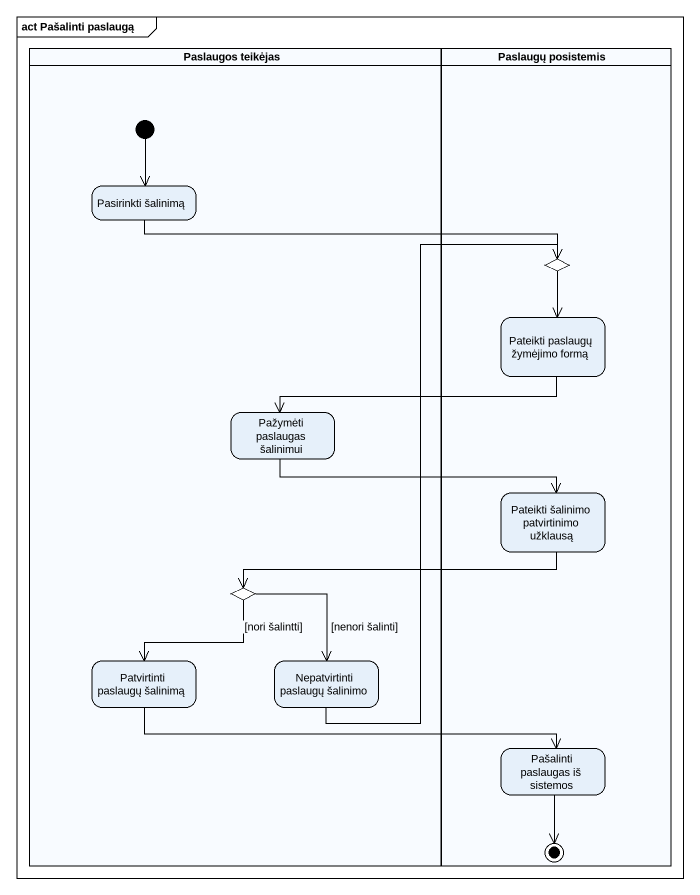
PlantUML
@startuml
mainframe act Pašalinti paslaugą
hide empty description
state "Paslaugos teikėjas" as Paslaugos_teikėjas <<partition>> {
  state "Pasirinkti šalinimą" as Pasirinkti_šalinimą
  state "Pažymėti paslaugas šalinimui" as Pažymėti_paslaugas_šalinimui
  state choice2 <<choice>>
  state "Patvirtinti paslaugų šalinimą" as Patvirtinti_paslaugų
  state "Nepatvirtinti paslaugų šalinimo" as Nepatvirtinti_paslaugų
  [*] --> Pasirinkti_šalinimą
}
state "Paslaugų posistemis" as Paslaugų_posistemis <<partition>> {
  state choice1 <<choice>>
  state "Pateikti paslaugų žymėjimo formą" as Pateikti_paslaugų_žymėjimo
  state "Pateikti šalinimo patvirtinimo užklausą" as Pateikti_šalinimo
  state "Pašalinti paslaugas iš sistemos" as Pašalinti_paslaugas_iš
  Pašalinti_paslaugas_iš --> [*]
}
Pasirinkti_šalinimą -right-> choice1
choice1 --> Pateikti_paslaugų_žymėjimo
Pateikti_paslaugų_žymėjimo -left-> Pažymėti_paslaugas_šalinimui
Pažymėti_paslaugas_šalinimui -right-> Pateikti_šalinimo
Pateikti_šalinimo -left-> choice2
choice2 --> Patvirtinti_paslaugų : [nori šalintti]
choice2 --> Nepatvirtinti_paslaugų : [nenori šalinti]
Patvirtinti_paslaugų -right-> Pašalinti_paslaugas_iš
Nepatvirtinti_paslaugų -up-> choice1
@enduml
